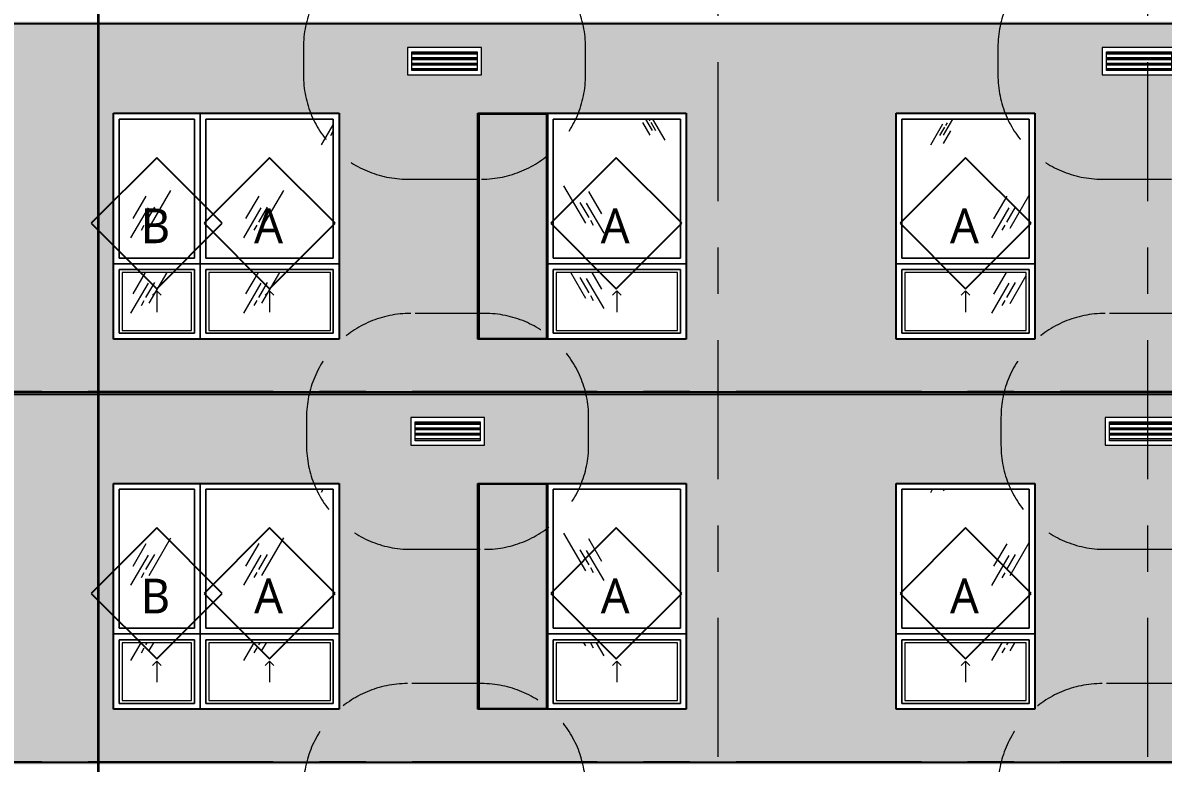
# Model space of a CAD drawing. Header units: inches. Extents: x 6 to 15224, y -733 to 6300.
# Drawn here: x 11710.8 to 12104.9, y 5604.1 to 5859.9 of the extents above; entities that cross this region are included whole.
import ezdxf

# ---------------------------------------------------------------- set-up
doc = ezdxf.new("R2010")
doc.units = ezdxf.units.IN
doc.header["$MEASUREMENT"] = 0
for name, pattern in [('Center 1_2_', [112, 64, -16, 16, -16]), ('Center 3_8_', [96, 48, -16, 16, -16]), ('Hidden 3_16_', [36, 24, -12])]:
    doc.linetypes.add(name, pattern=pattern)
for name, color, linetype, lineweight in [('A-FLOR-LEVL', 51, 'Continuous', 13), ('A-GENM', 13, 'Continuous', 18), ('A-GLAZ', 151, 'Continuous', 25), ('A-GLAZ-IDEN', 152, 'Continuous', 25), ('A-GLAZ-SILL', 1, 'Continuous', 18), ('A-WALL', 113, 'Continuous', 25), ('A-WALL-PATT', 111, 'Continuous', 25), ('G-ANNO-SYMB', 111, 'Continuous', 13), ('M-EQPM', 50, 'Continuous', 18), ('M-EQPM-HDLN', 50, 'Hidden 3_16_', 13), ('S-GRID', 1, 'Continuous', 13)]:
    doc.layers.add(name, color=color, linetype=linetype, lineweight=lineweight)
doc.styles.add('Open Sans_5', font='OpenSans-Regular.ttf', dxfattribs={"height": 12})
pattern_1 = [(0, (10796.0429, 0), (5.12, 1.28), [0.16896, -3.671, 0.16896, -3.671, -20.48]), (0, (10796.0429, 0), (5.12, 1.28), [-7.68, 0.16896, -7.511, 0.16896, -3.671, -8.96]), (0, (10796.0429, 0), (5.12, 1.28), [-19.2, 0.16896, -2.391, 0.16896, -6.231]), (120, (10797.9629, 0.64), (-3.66851252, 3.79405007), [0.16896, -3.671, 0.16896, -3.671, -20.48]), (120, (10797.9629, 0.64), (-3.66851252, 3.79405007), [-7.68, 0.16896, -7.511, 0.16896, -3.671, -8.96]), (120, (10797.9629, 0.64), (-3.66851252, 3.79405007), [-19.2, 0.16896, -2.391, 0.16896, -6.231]), (240, (10798.6029, 3.2), (-1.45148748, -5.07405007), [0.16896, -3.671, 0.16896, -3.671, -20.48]), (240, (10798.6029, 3.2), (-1.45148748, -5.07405007), [-7.68, 0.16896, -7.511, 0.16896, -3.671, -8.96]), (240, (10798.6029, 3.2), (-1.45148748, -5.07405007), [-19.2, 0.16896, -2.391, 0.16896, -6.231])]

# ---------------------------------------------------------------- blocks, each defined once
blk = doc.blocks.new('1-2 WD Adaptive - 4-0_x6_-6_-V165-EAST ELEVATION')
at = {"layer": 'A-GLAZ', "lineweight": 13}
h = blk.add_hatch(dxfattribs=at)
h.set_pattern_fill('FP_344', color=256, style=0, pattern_type=2)
h.set_pattern_definition([(59.808, (3165.997, 5432.806), (144.0017, 239.99866), [9, -754.581]), (59.808, (3165.263, 5426.193), (144.0017, 239.99866), [12, -751.581]), (59.808, (3170.448, 5431.623), (144.0017, 239.99866), [6, -757.581]), (59.808, (3168.859, 5428.844), (144.0017, 239.99866), [2, -761.581]), (59.808, (3171.554, 5429.598), (144.0017, 239.99866), [15, -748.581]), (59.808, (3196.972, 5399.404), (144.0017, 239.99866), [5.063, -758.519]), (59.808, (3196.531, 5401.668), (144.0017, 239.99866), [6.75, -756.831]), (59.808, (3195.322, 5401.525), (144.0017, 239.99866), [3.375, -760.206]), (59.808, (3197.353, 5405.029), (144.0017, 239.99866), [1.125, -762.456]), (59.808, (3192.139, 5398.297), (144.0017, 239.99866), [8.437, -755.144])])
h.paths.add_polyline_path([(3180.5, 5395), (3180.5, 5443), (3136.5, 5443), (3136.5, 5395)])
at = {"layer": 'A-GLAZ-SILL', "lineweight": 13}
h = blk.add_hatch(dxfattribs=at)
h.set_pattern_fill('FP_343', color=256, style=0, pattern_type=2)
h.set_pattern_definition([(59.808, (3165.997, 5406.806), (144.0017, 239.99866), [9, -754.581]), (59.808, (3165.263, 5400.193), (144.0017, 239.99866), [12, -751.581]), (59.808, (3170.448, 5405.623), (144.0017, 239.99866), [6, -757.581]), (59.808, (3168.859, 5402.844), (144.0017, 239.99866), [2, -761.581]), (59.808, (3171.554, 5403.598), (144.0017, 239.99866), [15, -748.581]), (59.808, (3196.972, 5373.404), (144.0017, 239.99866), [5.063, -758.519]), (59.808, (3196.531, 5375.668), (144.0017, 239.99866), [6.75, -756.831]), (59.808, (3195.322, 5375.525), (144.0017, 239.99866), [3.375, -760.206]), (59.808, (3197.353, 5379.029), (144.0017, 239.99866), [1.125, -762.456]), (59.808, (3192.139, 5372.297), (144.0017, 239.99866), [8.438, -755.144])])
h.paths.add_polyline_path([(3157.5, 5370), (3179.5, 5370), (3179.5, 5390), (3137.5, 5390), (3137.5, 5370)])
at = {"layer": 'A-GLAZ', "lineweight": 13}
for p, q in [((3134.5, 5445), (3182.5, 5445)), ((3134.5, 5367), (3134.5, 5445)), ((3180.5, 5443), (3136.5, 5443)), ((3136.5, 5443), (3136.5, 5395)), ((3180.5, 5395), (3180.5, 5443)), ((3182.5, 5445), (3182.5, 5367)), ((3134.5, 5393), (3182.5, 5393)), ((3182.5, 5393), (3134.5, 5393)), ((3136.5, 5395), (3180.5, 5395)), ((3180.5, 5391), (3136.5, 5391)), ((3136.5, 5391), (3136.5, 5369)), ((3180.5, 5369), (3180.5, 5391)), ((3136.5, 5369), (3180.5, 5369)), ((3182.5, 5367), (3134.5, 5367))]:
    blk.add_line(p, q, dxfattribs=at)
at = {"layer": 'A-GLAZ', "linetype": 'Hidden 3_16_', "lineweight": 13}
for q in [(3157, 5382.17), (3160, 5382.17), (3158.5, 5376.33)]:
    blk.add_line((3158.5, 5383.67), q, dxfattribs=at)
at = {"layer": 'A-GLAZ-SILL'}
for p, q in [((3136.5, 5443), (3180.5, 5443)), ((3136.5, 5395), (3136.5, 5443)), ((3180.5, 5443), (3136.5, 5443)), ((3136.5, 5443), (3136.5, 5395)), ((3180.5, 5443), (3180.5, 5395)), ((3180.5, 5395), (3180.5, 5443)), ((3180.5, 5395), (3136.5, 5395)), ((3136.5, 5395), (3180.5, 5395)), ((3136.5, 5391), (3180.5, 5391)), ((3136.5, 5369), (3136.5, 5391)), ((3180.5, 5391), (3136.5, 5391)), ((3136.5, 5391), (3136.5, 5369)), ((3179.5, 5390), (3137.5, 5390)), ((3137.5, 5390), (3137.5, 5370)), ((3179.5, 5370), (3179.5, 5390)), ((3180.5, 5391), (3180.5, 5369)), ((3180.5, 5369), (3180.5, 5391)), ((3180.5, 5369), (3136.5, 5369)), ((3136.5, 5369), (3180.5, 5369)), ((3137.5, 5370), (3179.5, 5370))]:
    blk.add_line(p, q, dxfattribs=at)
blk = doc.blocks.new('1-2 WD Adaptive-Color Side Panel-TS - 4-0_x6_-6_-17821692-EAST ELEVATION')
at = {"layer": 'A-GLAZ', "lineweight": 13}
blk.add_hatch(color=256, dxfattribs=at).paths.add_polyline_path([(2990.37, 5367.25), (3013.75, 5367.25), (3013.75, 5444.75), (2990.25, 5444.75), (2990.25, 5367.25)])
h = blk.add_hatch(dxfattribs=at)
h.set_pattern_fill('FP_346', color=256, style=0, pattern_type=2)
h.set_pattern_definition([(120.192, (3030.503, 5432.806), (-144.0017, 239.99866), [9, -754.581]), (120.192, (3031.237, 5426.193), (-144.0017, 239.99866), [12, -751.581]), (120.192, (3026.052, 5431.623), (-144.0017, 239.99866), [6, -757.581]), (120.192, (3027.641, 5428.844), (-144.0017, 239.99866), [2, -761.581]), (120.192, (3024.946, 5429.598), (-144.0017, 239.99866), [15, -748.581]), (120.192, (2999.528, 5399.404), (-144.0017, 239.99866), [5.063, -758.519]), (120.192, (2999.969, 5401.668), (-144.0017, 239.99866), [6.75, -756.831]), (120.192, (3001.178, 5401.525), (-144.0017, 239.99866), [3.375, -760.206]), (120.192, (2999.147, 5405.029), (-144.0017, 239.99866), [1.125, -762.456]), (120.192, (3004.361, 5398.297), (-144.0017, 239.99866), [8.437, -755.144])])
h.paths.add_polyline_path([(3055.72, 5395), (3060, 5395), (3060, 5443), (3016, 5443), (3016, 5395)])
at = {"layer": 'A-GLAZ-SILL', "lineweight": 13}
h = blk.add_hatch(dxfattribs=at)
h.set_pattern_fill('FP_345', color=256, style=0, pattern_type=2)
h.set_pattern_definition([(120.192, (3030.503, 5406.806), (-144.0017, 239.99866), [9, -754.581]), (120.192, (3031.237, 5400.193), (-144.0017, 239.99866), [12, -751.581]), (120.192, (3026.052, 5405.623), (-144.0017, 239.99866), [6, -757.581]), (120.192, (3027.641, 5402.844), (-144.0017, 239.99866), [2, -761.581]), (120.192, (3024.946, 5403.598), (-144.0017, 239.99866), [15, -748.581]), (120.192, (2999.528, 5373.404), (-144.0017, 239.99866), [5.063, -758.519]), (120.192, (2999.969, 5375.668), (-144.0017, 239.99866), [6.75, -756.831]), (120.192, (3001.178, 5375.525), (-144.0017, 239.99866), [3.375, -760.206]), (120.192, (2999.147, 5379.029), (-144.0017, 239.99866), [1.125, -762.456]), (120.192, (3004.361, 5372.297), (-144.0017, 239.99866), [8.438, -755.144])])
h.paths.add_polyline_path([(3059, 5370), (3059, 5390), (3017, 5390), (3017, 5370), (3055.72, 5370)])
at = {"layer": 'A-GLAZ'}
for p, q in [((2990.25, 5444.75), (2990.25, 5367.25)), ((3013.75, 5444.75), (2990.25, 5444.75)), ((3013.75, 5367.25), (3013.75, 5444.75)), ((2990.25, 5367.25), (3013.75, 5367.25))]:
    blk.add_line(p, q, dxfattribs=at)
at = {"layer": 'A-GLAZ', "lineweight": 13}
for p, q in [((3014, 5445), (3014, 5367)), ((3062, 5445), (3014, 5445)), ((3016, 5443), (3016, 5395)), ((3060, 5443), (3016, 5443)), ((3060, 5395), (3060, 5443)), ((3062, 5367), (3062, 5445)), ((3014, 5393), (3062, 5393)), ((3062, 5393), (3014, 5393)), ((3016, 5395), (3060, 5395)), ((3016, 5391), (3016, 5369)), ((3060, 5391), (3016, 5391)), ((3060, 5369), (3060, 5391)), ((3016, 5369), (3060, 5369)), ((3014, 5367), (3062, 5367))]:
    blk.add_line(p, q, dxfattribs=at)
at = {"layer": 'A-GLAZ', "linetype": 'Hidden 3_16_', "lineweight": 13}
for q in [(3036.5, 5382.17), (3039.5, 5382.17), (3038, 5376.33)]:
    blk.add_line((3038, 5383.67), q, dxfattribs=at)
at = {"layer": 'A-GLAZ-SILL'}
for p, q in [((3060, 5443), (3016, 5443)), ((3016, 5443), (3016, 5395)), ((3016, 5443), (3060, 5443)), ((3016, 5395), (3016, 5443)), ((3060, 5395), (3060, 5443)), ((3060, 5443), (3060, 5395)), ((3016, 5395), (3060, 5395)), ((3060, 5395), (3016, 5395)), ((3060, 5391), (3016, 5391)), ((3016, 5391), (3016, 5369)), ((3016, 5391), (3060, 5391)), ((3016, 5369), (3016, 5391)), ((3017, 5390), (3017, 5370)), ((3059, 5390), (3017, 5390)), ((3059, 5370), (3059, 5390)), ((3060, 5369), (3060, 5391)), ((3060, 5391), (3060, 5369)), ((3016, 5369), (3060, 5369)), ((3060, 5369), (3016, 5369)), ((3017, 5370), (3059, 5370))]:
    blk.add_line(p, q, dxfattribs=at)
blk = doc.blocks.new('1-2 WD Adaptive - 4-0_x6_-6_-12420702-EAST ELEVATION')
at = {"layer": 'A-GLAZ', "lineweight": 13}
h = blk.add_hatch(dxfattribs=at)
h.set_pattern_fill('FP_338', color=256, style=0, pattern_type=2)
h.set_pattern_definition([(59.808, (3435.497, 5432.806), (144.0017, 239.99866), [9, -754.581]), (59.808, (3434.763, 5426.193), (144.0017, 239.99866), [12, -751.581]), (59.808, (3439.948, 5431.623), (144.0017, 239.99866), [6, -757.581]), (59.808, (3438.359, 5428.844), (144.0017, 239.99866), [2, -761.581]), (59.808, (3441.054, 5429.598), (144.0017, 239.99866), [15, -748.581]), (59.808, (3466.472, 5399.404), (144.0017, 239.99866), [5.063, -758.519]), (59.808, (3466.031, 5401.668), (144.0017, 239.99866), [6.75, -756.831]), (59.808, (3464.822, 5401.525), (144.0017, 239.99866), [3.375, -760.206]), (59.808, (3466.853, 5405.029), (144.0017, 239.99866), [1.125, -762.456]), (59.808, (3461.639, 5398.297), (144.0017, 239.99866), [8.437, -755.144])])
h.paths.add_polyline_path([(3450, 5395), (3450, 5443), (3406, 5443), (3406, 5395), (3447.8, 5395)])
at = {"layer": 'A-GLAZ-SILL', "lineweight": 13}
h = blk.add_hatch(dxfattribs=at)
h.set_pattern_fill('FP_337', color=256, style=0, pattern_type=2)
h.set_pattern_definition([(59.808, (3435.497, 5406.806), (144.0017, 239.99866), [9, -754.581]), (59.808, (3434.763, 5400.193), (144.0017, 239.99866), [12, -751.581]), (59.808, (3439.948, 5405.623), (144.0017, 239.99866), [6, -757.581]), (59.808, (3438.359, 5402.844), (144.0017, 239.99866), [2, -761.581]), (59.808, (3441.054, 5403.598), (144.0017, 239.99866), [15, -748.581]), (59.808, (3466.472, 5373.404), (144.0017, 239.99866), [5.063, -758.519]), (59.808, (3466.031, 5375.668), (144.0017, 239.99866), [6.75, -756.831]), (59.808, (3464.822, 5375.525), (144.0017, 239.99866), [3.375, -760.206]), (59.808, (3466.853, 5379.029), (144.0017, 239.99866), [1.125, -762.456]), (59.808, (3461.639, 5372.297), (144.0017, 239.99866), [8.438, -755.144])])
h.paths.add_polyline_path([(3415.13, 5370), (3449, 5370), (3449, 5390), (3407, 5390), (3407, 5370)])
at = {"layer": 'A-GLAZ', "lineweight": 13}
for p, q in [((3404, 5393), (3404, 5445)), ((3404, 5445), (3452, 5445)), ((3404, 5367), (3404, 5445)), ((3450, 5443), (3406, 5443)), ((3406, 5443), (3406, 5395)), ((3450, 5395), (3450, 5443)), ((3452, 5445), (3452, 5367)), ((3404, 5367), (3404, 5393)), ((3404, 5393), (3452, 5393)), ((3452, 5393), (3404, 5393)), ((3406, 5395), (3450, 5395)), ((3450, 5391), (3406, 5391)), ((3406, 5391), (3406, 5369)), ((3450, 5369), (3450, 5391)), ((3406, 5369), (3450, 5369)), ((3452, 5367), (3404, 5367))]:
    blk.add_line(p, q, dxfattribs=at)
at = {"layer": 'A-GLAZ', "linetype": 'Hidden 3_16_', "lineweight": 13}
for q in [(3426.5, 5382.17), (3429.5, 5382.17), (3428, 5376.33)]:
    blk.add_line((3428, 5383.67), q, dxfattribs=at)
at = {"layer": 'A-GLAZ-SILL'}
for p, q in [((3406, 5443), (3450, 5443)), ((3406, 5395), (3406, 5443)), ((3450, 5443), (3406, 5443)), ((3406, 5443), (3406, 5395)), ((3450, 5443), (3450, 5395)), ((3450, 5395), (3450, 5443)), ((3450, 5395), (3406, 5395)), ((3406, 5395), (3450, 5395)), ((3406, 5391), (3450, 5391)), ((3406, 5369), (3406, 5391)), ((3450, 5391), (3406, 5391)), ((3406, 5391), (3406, 5369)), ((3449, 5390), (3407, 5390)), ((3407, 5390), (3407, 5370)), ((3449, 5370), (3449, 5390)), ((3450, 5391), (3450, 5369)), ((3450, 5369), (3450, 5391)), ((3450, 5369), (3406, 5369)), ((3406, 5369), (3450, 5369)), ((3407, 5370), (3449, 5370))]:
    blk.add_line(p, q, dxfattribs=at)
blk = doc.blocks.new('1-2 WD Adaptive - 2_-6_x6_-6_-17821690-EAST ELEVATION')
at = {"layer": 'A-GLAZ', "lineweight": 13}
h = blk.add_hatch(dxfattribs=at)
h.set_pattern_fill('FP_340', color=256, style=0, pattern_type=2)
h.set_pattern_definition([(59.808, (3396.497, 5432.806), (144.0017, 239.99866), [9, -754.581]), (59.808, (3395.763, 5426.193), (144.0017, 239.99866), [12, -751.581]), (59.808, (3400.948, 5431.623), (144.0017, 239.99866), [6, -757.581]), (59.808, (3399.359, 5428.844), (144.0017, 239.99866), [2, -761.581]), (59.808, (3402.054, 5429.598), (144.0017, 239.99866), [15, -748.581]), (59.808, (3427.472, 5399.404), (144.0017, 239.99866), [5.063, -758.519]), (59.808, (3427.031, 5401.668), (144.0017, 239.99866), [6.75, -756.831]), (59.808, (3425.822, 5401.525), (144.0017, 239.99866), [3.375, -760.206]), (59.808, (3427.853, 5405.029), (144.0017, 239.99866), [1.125, -762.456]), (59.808, (3422.639, 5398.297), (144.0017, 239.99866), [8.437, -755.144])])
h.paths.add_polyline_path([(3376, 5395), (3402, 5395), (3402, 5443), (3376, 5443), (3376, 5421)])
at = {"layer": 'A-GLAZ-SILL', "lineweight": 13}
h = blk.add_hatch(dxfattribs=at)
h.set_pattern_fill('FP_339', color=256, style=0, pattern_type=2)
h.set_pattern_definition([(59.808, (3396.497, 5406.806), (144.0017, 239.99866), [9, -754.581]), (59.808, (3395.763, 5400.193), (144.0017, 239.99866), [12, -751.581]), (59.808, (3400.948, 5405.623), (144.0017, 239.99866), [6, -757.581]), (59.808, (3399.359, 5402.844), (144.0017, 239.99866), [2, -761.581]), (59.808, (3402.054, 5403.598), (144.0017, 239.99866), [15, -748.581]), (59.808, (3427.472, 5373.404), (144.0017, 239.99866), [5.063, -758.519]), (59.808, (3427.031, 5375.668), (144.0017, 239.99866), [6.75, -756.831]), (59.808, (3425.822, 5375.525), (144.0017, 239.99866), [3.375, -760.206]), (59.808, (3427.853, 5379.029), (144.0017, 239.99866), [1.125, -762.456]), (59.808, (3422.639, 5372.297), (144.0017, 239.99866), [8.438, -755.144])])
h.paths.add_polyline_path([(3382.45, 5370), (3401, 5370), (3401, 5390), (3377, 5390), (3377, 5370)])
at = {"layer": 'A-GLAZ', "lineweight": 13}
for p, q in [((3374, 5445), (3404, 5445)), ((3374, 5367), (3374, 5445)), ((3402, 5443), (3376, 5443)), ((3376, 5443), (3376, 5395)), ((3402, 5395), (3402, 5443)), ((3404, 5445), (3404, 5393)), ((3404, 5445), (3404, 5367)), ((3374, 5393), (3404, 5393)), ((3404, 5393), (3374, 5393)), ((3376, 5395), (3402, 5395)), ((3404, 5393), (3404, 5367)), ((3402, 5391), (3376, 5391)), ((3376, 5391), (3376, 5369)), ((3402, 5369), (3402, 5391)), ((3376, 5369), (3402, 5369)), ((3404, 5367), (3374, 5367))]:
    blk.add_line(p, q, dxfattribs=at)
at = {"layer": 'A-GLAZ', "linetype": 'Hidden 3_16_', "lineweight": 13}
for q in [(3387.5, 5382.17), (3390.5, 5382.17), (3389, 5376.33)]:
    blk.add_line((3389, 5383.67), q, dxfattribs=at)
at = {"layer": 'A-GLAZ-SILL'}
for p, q in [((3376, 5443), (3402, 5443)), ((3376, 5395), (3376, 5443)), ((3402, 5443), (3376, 5443)), ((3376, 5443), (3376, 5395)), ((3402, 5443), (3402, 5395)), ((3402, 5395), (3402, 5443)), ((3402, 5395), (3376, 5395)), ((3376, 5395), (3402, 5395)), ((3376, 5391), (3402, 5391)), ((3376, 5369), (3376, 5391)), ((3402, 5391), (3376, 5391)), ((3376, 5391), (3376, 5369)), ((3401, 5390), (3377, 5390)), ((3377, 5390), (3377, 5370)), ((3401, 5370), (3401, 5390)), ((3402, 5391), (3402, 5369)), ((3402, 5369), (3402, 5391)), ((3402, 5369), (3376, 5369)), ((3376, 5369), (3402, 5369)), ((3377, 5370), (3401, 5370))]:
    blk.add_line(p, q, dxfattribs=at)
blk = doc.blocks.new('ME Louvers w Trim-AM - 24_ x 8_-17810076-EAST ELEVATION')
at = {"layer": 'A-GENM', "lineweight": 13}
for p, q in [((355.25, 5465.75), (332.75, 5465.75)), ((332.75, 5465.48), (355.25, 5465.48)), ((355.25, 5464.1), (332.75, 5464.1)), ((355.25, 5463.95), (332.75, 5463.95)), ((355.25, 5463.9), (332.75, 5463.9)), ((332.75, 5463.63), (355.25, 5463.63)), ((355.25, 5462.25), (332.75, 5462.25)), ((355.25, 5462.1), (332.75, 5462.1)), ((355.25, 5462.05), (332.75, 5462.05)), ((332.75, 5461.78), (355.25, 5461.78)), ((355.25, 5460.4), (332.75, 5460.4)), ((355.25, 5460.25), (332.75, 5460.25))]:
    blk.add_line(p, q, dxfattribs=at)
at = {"layer": 'M-EQPM'}
for p, q in [((331.25, 5467.75), (331.25, 5458.25)), ((356.75, 5467.75), (331.25, 5467.75)), ((356.75, 5458.25), (356.75, 5467.75)), ((332.75, 5466.25), (355.25, 5466.25)), ((332.75, 5459.75), (332.75, 5466.25)), ((355.25, 5466.25), (355.25, 5459.75)), ((355.25, 5459.75), (332.75, 5459.75)), ((331.25, 5458.25), (356.75, 5458.25))]:
    blk.add_line(p, q, dxfattribs=at)
at = {"layer": 'M-EQPM-HDLN'}
for p, q in [((356.75, 5503.75), (331.25, 5503.75)), ((295.25, 5467.75), (295.25, 5458.25)), ((392.75, 5458.25), (392.75, 5467.75)), ((331.25, 5422.25), (356.75, 5422.25))]:
    blk.add_line(p, q, dxfattribs=at)
for centre, start, end in [((331.25, 5467.75), 90, 180), ((356.75, 5467.75), 0, 90), ((331.25, 5458.25), 180, 270), ((356.75, 5458.25), 270, 360)]:
    blk.add_arc(centre, 36, start, end, dxfattribs=at)
blk = doc.blocks.new('TAG Window-AM - Standard-51685-EAST ELEVATION')
at = {"layer": 'A-GLAZ-IDEN'}
for p, q in [((3827, 5941.13), (3804.37, 5918.5)), ((3849.63, 5918.5), (3827, 5941.13)), ((3804.37, 5918.5), (3827, 5895.87)), ((3827, 5895.87), (3849.63, 5918.5))]:
    blk.add_line(p, q, dxfattribs=at)

msp = doc.modelspace()

# ---------------------------------------------------------------- hatches: boundary and pattern name
at = {"layer": 'A-WALL-PATT', "lineweight": 13}
h = msp.add_hatch(dxfattribs=at)
h.set_pattern_fill('FP_310', color=256, style=0, pattern_type=2)
h.set_pattern_definition(pattern_1)
h.paths.add_polyline_path([(8856.11692555, 5859.5), (12348.55442555, 5859.5), (12348.55442555, 5860.25), (11659.92942555, 5860.25), (11659.92942555, 5878.5), (11659.17942555, 5878.5), (11659.17942555, 5860.25), (10764.49192555, 5860.25), (10764.49192555, 5968.25), (11659.17942555, 5968.25), (11659.17942555, 5956.5), (11659.92942555, 5956.5), (11659.92942555, 5968.25), (12348.55442555, 5968.25), (12348.55442555, 5968.625), (8815.17942555, 5968.625), (8815.17942555, 5968.25), (9023.36692555, 5968.25), (9023.36692555, 5956.5), (9024.11692555, 5956.5), (9024.11692555, 5968.25), (9888.36692555, 5968.25), (9888.36692555, 5956.5), (9889.11692555, 5956.5), (9889.11692555, 5968.25), (10763.74192555, 5968.25), (10763.74192555, 5860.25), (9889.11692555, 5860.25), (9889.11692555, 5878.5), (9888.36692555, 5878.5), (9888.36692555, 5860.25), (9024.11692555, 5860.25), (9024.11692555, 5878.5), (9023.36692555, 5878.5), (9023.36692555, 5860.25), (8816.17942555, 5860.25), (8816.17942555, 5859.5)])
h = msp.add_hatch(dxfattribs=at)
h.set_pattern_fill('FP_310', color=256, style=0, pattern_type=2)
h.set_pattern_definition(pattern_1)
h.paths.add_polyline_path([(10365.49738735, 5732.375), (10763.74192555, 5732.375), (10763.74192555, 5859.5), (9889.11692555, 5859.5), (9889.11692555, 5732.375), (10300.15005402, 5732.375)])
h.paths.add_polyline_path([(8815.17942555, 5732.375), (9023.36692555, 5732.375), (9023.36692555, 5750.625), (8976.11692555, 5750.625), (8976.11692555, 5828.625), (9023.36692555, 5828.625), (9023.36692555, 5859.5), (8815.17942555, 5859.5), (8815.17942555, 5804.18457183)])
h.paths.add_polyline_path([(11835.81238735, 5732.375), (12348.55442555, 5732.375), (12348.55442555, 5859.5), (11659.92942555, 5859.5), (11659.92942555, 5828.625), (11707.11692555, 5828.625), (11707.11692555, 5750.625), (11659.92942555, 5750.625), (11659.92942555, 5732.375), (11803.13872069, 5732.375)])
h.paths.add_polyline_path([(9024.11692555, 5732.375), (9888.36692555, 5732.375), (9888.36692555, 5750.625), (9811.11692555, 5750.625), (9811.11692555, 5828.625), (9888.36692555, 5828.625), (9888.36692555, 5859.5), (9024.11692555, 5859.5), (9024.11692555, 5747.01757183)])
h.paths.add_polyline_path([(11659.17942555, 5732.375), (11659.17942555, 5750.625), (11659.11692555, 5750.625), (11659.11692555, 5828.625), (11659.17942555, 5828.625), (11659.17942555, 5859.5), (10764.49192555, 5859.5), (10764.49192555, 5732.375), (11639.77038735, 5732.375)])
h.paths.add_polyline_path([(11940.11692555, 5750.625), (11868.11692555, 5750.625), (11868.11692555, 5828.625), (11940.11692555, 5828.625), (11940.11692555, 5766.07323849)])
h.paths.add_polyline_path([(12325.91738735, 5750.625), (12252.11692555, 5750.625), (12252.11692555, 5828.625), (12330.11692555, 5828.625), (12330.11692555, 5750.625)])
h.paths.add_polyline_path([(12204.11692555, 5750.625), (12132.11692555, 5750.625), (12132.11692555, 5828.625), (12204.11692555, 5828.625), (12204.11692555, 5766.07323849)])
h.paths.add_polyline_path([(11820.11692555, 5750.625), (11742.11692555, 5750.625), (11742.11692555, 5828.625), (11820.11692555, 5828.625), (11820.11692555, 5766.07323849)])
h.paths.add_polyline_path([(12060.61692555, 5750.625), (12012.61692555, 5750.625), (12012.61692555, 5828.625), (12060.61692555, 5828.625), (12060.61692555, 5766.07323849)])
h.paths.add_polyline_path([(11316.11692555, 5750.625), (11316.11692555, 5828.625), (11388.11692555, 5828.625), (11388.11692555, 5750.625), (11345.70738735, 5750.625)])
h.paths.add_polyline_path([(11562.11692555, 5750.625), (11514.11692555, 5750.625), (11514.11692555, 5828.625), (11562.11692555, 5828.625), (11562.11692555, 5804.18457183)])
h.paths.add_polyline_path([(11490.11692555, 5750.625), (11412.11692555, 5750.625), (11412.11692555, 5828.625), (11490.11692555, 5828.625), (11490.11692555, 5766.07323849)])
h.paths.add_polyline_path([(11215.01272069, 5750.625), (11196.11692555, 5750.625), (11196.11692555, 5828.625), (11244.11692555, 5828.625), (11244.11692555, 5750.625)])
h.paths.add_polyline_path([(11004.11692555, 5750.625), (11004.11692555, 5828.625), (11076.11692555, 5828.625), (11076.11692555, 5750.625), (11018.97072069, 5750.625)])
h.paths.add_polyline_path([(10602.11692555, 5750.625), (10602.11692555, 5828.625), (10674.11692555, 5828.625), (10674.11692555, 5750.625), (10626.88672069, 5750.625)])
h.paths.add_polyline_path([(11100.11692555, 5750.625), (11100.11692555, 5828.625), (11148.11692555, 5828.625), (11148.11692555, 5750.625), (11116.99172069, 5750.625)])
h.paths.add_polyline_path([(10953.62338735, 5750.625), (10878.11692555, 5750.625), (10878.11692555, 5828.625), (10956.11692555, 5828.625), (10956.11692555, 5750.625)])
h.paths.add_polyline_path([(10380.11692555, 5750.625), (10380.11692555, 5828.625), (10458.11692555, 5828.625), (10458.11692555, 5750.625), (10430.84472069, 5750.625)])
h.paths.add_polyline_path([(10746.11692555, 5750.625), (10698.11692555, 5750.625), (10698.11692555, 5828.625), (10746.11692555, 5828.625), (10746.11692555, 5766.07323849)])
h.paths.add_polyline_path([(10822.92872069, 5750.625), (10782.11692555, 5750.625), (10782.11692555, 5828.625), (10830.11692555, 5828.625), (10830.11692555, 5750.625)])
h.paths.add_polyline_path([(10344.11692555, 5750.625), (10272.11692555, 5750.625), (10272.11692555, 5828.625), (10344.11692555, 5828.625), (10344.11692555, 5766.07323849)])
h.paths.add_polyline_path([(9450.11692555, 5750.625), (9378.11692555, 5750.625), (9378.11692555, 5828.625), (9450.11692555, 5828.625), (9450.11692555, 5766.07323849)])
h.paths.add_polyline_path([(10140.11692555, 5750.625), (10140.11692555, 5828.625), (10212.11692555, 5828.625), (10212.11692555, 5750.625), (10169.45538735, 5750.625)])
h.paths.add_polyline_path([(10554.11692555, 5750.625), (10506.11692555, 5750.625), (10506.11692555, 5828.625), (10554.11692555, 5828.625), (10554.11692555, 5804.18457183)])
h.paths.add_polyline_path([(10104.10805402, 5750.625), (10068.11692555, 5750.625), (10068.11692555, 5828.625), (10116.11692555, 5828.625), (10116.11692555, 5750.625)])
h.paths.add_polyline_path([(9715.11692555, 5750.625), (9715.11692555, 5828.625), (9787.11692555, 5828.625), (9787.11692555, 5750.625), (9744.69772069, 5750.625)])
h.paths.add_polyline_path([(9996.11692555, 5750.625), (9948.11692555, 5750.625), (9948.11692555, 5828.625), (9996.11692555, 5828.625), (9996.11692555, 5804.18457183)])
h.paths.add_polyline_path([(9258.11692555, 5750.625), (9258.11692555, 5828.625), (9306.11692555, 5828.625), (9306.11692555, 5750.625)])
h.paths.add_polyline_path([(9646.67672069, 5750.625), (9618.11692555, 5750.625), (9618.11692555, 5828.625), (9666.11692555, 5828.625), (9666.11692555, 5750.625)])
h.paths.add_polyline_path([(8928.11692555, 5750.625), (8856.11692555, 5750.625), (8856.11692555, 5828.625), (8928.11692555, 5828.625), (8928.11692555, 5804.18457183)])
h.paths.add_polyline_path([(9522.11692555, 5750.625), (9474.11692555, 5750.625), (9474.11692555, 5828.625), (9522.11692555, 5828.625), (9522.11692555, 5804.18457183)])
h.paths.add_polyline_path([(9084.11692555, 5750.625), (9084.11692555, 5828.625), (9186.11692555, 5828.625), (9186.11692555, 5750.625), (9123.89805402, 5750.625)])
h.paths.add_polyline_path([(9931.30442555, 5841.875), (9905.80442555, 5841.875), (9905.80442555, 5851.375), (9931.30442555, 5851.375), (9931.30442555, 5842.02713523)])
h.paths.add_polyline_path([(9211.30442555, 5841.875), (9209.80442555, 5841.875), (9209.80442555, 5851.375), (9235.30442555, 5851.375), (9235.30442555, 5841.875), (9213.10241662, 5841.875)])
h.paths.add_polyline_path([(11623.30442555, 5841.875), (11597.80442555, 5841.875), (11597.80442555, 5851.375), (11623.30442555, 5851.375), (11623.30442555, 5842.29590516)])
h.paths.add_polyline_path([(12205.30442555, 5841.875), (12203.80442555, 5841.875), (12203.80442555, 5851.375), (12229.30442555, 5851.375), (12229.30442555, 5841.875), (12227.24527376, 5841.875)])
h.paths.add_polyline_path([(10023.10241662, 5841.875), (10019.80442555, 5841.875), (10019.80442555, 5851.375), (10045.30442555, 5851.375), (10045.30442555, 5841.875), (10038.76072069, 5841.875)])
h.paths.add_polyline_path([(9055.30442555, 5841.875), (9053.80442555, 5841.875), (9053.80442555, 5851.375), (9079.30442555, 5851.375), (9079.30442555, 5841.875), (9056.1381309, 5841.875)])
h.paths.add_polyline_path([(11845.30442555, 5841.875), (11843.80442555, 5841.875), (11843.80442555, 5851.375), (11869.30442555, 5851.375), (11869.30442555, 5841.875), (11845.81670233, 5841.875)])
h.paths.add_polyline_path([(11002.63388735, 5841.875), (10979.80442555, 5841.875), (10979.80442555, 5851.375), (11005.30442555, 5851.375), (11005.30442555, 5841.875), (11003.80442555, 5841.875)])
h.paths.add_polyline_path([(9559.03998941, 5841.875), (9557.80442555, 5841.875), (9557.80442555, 5851.375), (9583.30442555, 5851.375), (9583.30442555, 5841.875), (9559.30442555, 5841.875)])
h.paths.add_polyline_path([(10231.30442555, 5841.875), (10229.80442555, 5841.875), (10229.80442555, 5851.375), (10255.30442555, 5851.375), (10255.30442555, 5841.875), (10232.78098805, 5841.875)])
h.paths.add_polyline_path([(10601.80442555, 5841.875), (10577.80442555, 5841.875), (10577.80442555, 5851.375), (10603.30442555, 5851.375), (10603.30442555, 5841.875), (10602.53098805, 5841.875)])
h.paths.add_polyline_path([(11269.30442555, 5841.875), (11267.80442555, 5841.875), (11267.80442555, 5851.375), (11293.30442555, 5851.375), (11293.30442555, 5841.875), (11271.10241662, 5841.875)])
h.paths.add_polyline_path([(9691.30442555, 5841.875), (9689.80442555, 5841.875), (9689.80442555, 5851.375), (9715.30442555, 5851.375), (9715.30442555, 5841.875), (9691.87027376, 5841.875)])
h.paths.add_polyline_path([(10842.86692555, 5841.875), (10841.36692555, 5841.875), (10841.36692555, 5851.375), (10866.86692555, 5851.375), (10866.86692555, 5841.875), (10844.04549698, 5841.875)])
h.paths.add_polyline_path([(12085.30442555, 5841.875), (12083.80442555, 5841.875), (12083.80442555, 5851.375), (12109.30442555, 5851.375), (12109.30442555, 5841.875), (12087.10241662, 5841.875)])
h.paths.add_polyline_path([(10349.16055402, 5841.875), (10337.80442555, 5841.875), (10337.80442555, 5851.375), (10363.30442555, 5851.375), (10363.30442555, 5841.875), (10361.56670233, 5841.875)])
h = msp.add_hatch(dxfattribs=at)
h.set_pattern_fill('FP_310', color=256, style=0, pattern_type=2)
h.set_pattern_definition(pattern_1)
h.paths.add_polyline_path([(12348.55442555, 5731.625), (12348.55442555, 5732.375), (11659.92942555, 5732.375), (11659.92942555, 5750.625), (11659.17942555, 5750.625), (11659.17942555, 5732.375), (10764.49192555, 5732.375), (10764.49192555, 5859.5), (10763.74192555, 5859.5), (10763.74192555, 5732.375), (9889.11692555, 5732.375), (9889.11692555, 5750.625), (9888.36692555, 5750.625), (9888.36692555, 5732.375), (9024.11692555, 5732.375), (9024.11692555, 5750.625), (9023.36692555, 5750.625), (9023.36692555, 5732.375), (8816.17942555, 5732.375), (8816.17942555, 5731.625), (12330.11692555, 5731.625)])
h = msp.add_hatch(dxfattribs=at)
h.set_pattern_fill('FP_310', color=256, style=0, pattern_type=2)
h.set_pattern_definition(pattern_1)
h.paths.add_polyline_path([(9319.94005402, 5604.5), (9888.36692555, 5604.5), (9888.36692555, 5622.75), (9811.11692555, 5622.75), (9811.11692555, 5700.75), (9888.36692555, 5700.75), (9888.36692555, 5731.625), (9024.11692555, 5731.625), (9024.11692555, 5604.5), (9287.26638735, 5604.5)])
h.paths.add_polyline_path([(8815.17942555, 5604.5), (9023.36692555, 5604.5), (9023.36692555, 5622.75), (8976.11692555, 5622.75), (8976.11692555, 5700.75), (9023.36692555, 5700.75), (9023.36692555, 5731.625), (8815.17942555, 5731.625), (8815.17942555, 5651.73923849)])
h.paths.add_polyline_path([(11247.68638735, 5604.5), (11659.17942555, 5604.5), (11659.17942555, 5622.75), (11659.11692555, 5622.75), (11659.11692555, 5700.75), (11659.17942555, 5700.75), (11659.17942555, 5731.625), (10764.49192555, 5731.625), (10764.49192555, 5604.5), (11215.01272069, 5604.5)])
h.paths.add_polyline_path([(10169.45538735, 5604.5), (10763.74192555, 5604.5), (10763.74192555, 5731.625), (9889.11692555, 5731.625), (9889.11692555, 5604.5), (10136.78172069, 5604.5)])
h.paths.add_polyline_path([(11852.14922069, 5604.5), (12348.55442555, 5604.5), (12348.55442555, 5731.625), (11659.92942555, 5731.625), (11659.92942555, 5700.75), (11707.11692555, 5700.75), (11707.11692555, 5622.75), (11659.92942555, 5622.75), (11659.92942555, 5604.5), (11835.81238735, 5604.5)])
h.paths.add_polyline_path([(12330.11692555, 5622.75), (12252.11692555, 5622.75), (12252.11692555, 5700.75), (12330.11692555, 5700.75), (12330.11692555, 5651.73923849)])
h.paths.add_polyline_path([(12132.11692555, 5622.75), (12132.11692555, 5700.75), (12204.11692555, 5700.75), (12204.11692555, 5622.75), (12162.54905402, 5622.75)])
h.paths.add_polyline_path([(11868.48605402, 5622.75), (11868.11692555, 5622.75), (11868.11692555, 5700.75), (11940.11692555, 5700.75), (11940.11692555, 5622.75), (11933.83338735, 5622.75)])
h.paths.add_polyline_path([(12012.61692555, 5622.75), (12012.61692555, 5700.75), (12060.61692555, 5700.75), (12060.61692555, 5622.75)])
h.paths.add_polyline_path([(11820.11692555, 5622.75), (11742.11692555, 5622.75), (11742.11692555, 5700.75), (11820.11692555, 5700.75), (11820.11692555, 5651.73923849)])
h.paths.add_polyline_path([(11388.11692555, 5622.75), (11316.11692555, 5622.75), (11316.11692555, 5700.75), (11388.11692555, 5700.75), (11388.11692555, 5651.73923849)])
h.paths.add_polyline_path([(11476.40205402, 5622.75), (11412.11692555, 5622.75), (11412.11692555, 5700.75), (11490.11692555, 5700.75), (11490.11692555, 5622.75)])
h.paths.add_polyline_path([(11514.11692555, 5622.75), (11514.11692555, 5700.75), (11562.11692555, 5700.75), (11562.11692555, 5622.75), (11541.74938735, 5622.75)])
h.paths.add_polyline_path([(11215.01272069, 5622.75), (11196.11692555, 5622.75), (11196.11692555, 5700.75), (11244.11692555, 5700.75), (11244.11692555, 5622.75)])
h.paths.add_polyline_path([(11004.11692555, 5622.75), (11004.11692555, 5700.75), (11076.11692555, 5700.75), (11076.11692555, 5622.75), (11018.97072069, 5622.75)])
h.paths.add_polyline_path([(10956.11692555, 5622.75), (10878.11692555, 5622.75), (10878.11692555, 5700.75), (10956.11692555, 5700.75), (10956.11692555, 5651.73923849)])
h.paths.add_polyline_path([(10602.11692555, 5622.75), (10602.11692555, 5700.75), (10674.11692555, 5700.75), (10674.11692555, 5622.75), (10626.88672069, 5622.75)])
h.paths.add_polyline_path([(11148.11692555, 5622.75), (11100.11692555, 5622.75), (11100.11692555, 5700.75), (11148.11692555, 5700.75), (11148.11692555, 5651.73923849)])
h.paths.add_polyline_path([(10300.15005402, 5622.75), (10272.11692555, 5622.75), (10272.11692555, 5700.75), (10344.11692555, 5700.75), (10344.11692555, 5622.75)])
h.paths.add_polyline_path([(10698.11692555, 5622.75), (10698.11692555, 5700.75), (10746.11692555, 5700.75), (10746.11692555, 5622.75)])
h.paths.add_polyline_path([(10782.11692555, 5622.75), (10782.11692555, 5700.75), (10830.11692555, 5700.75), (10830.11692555, 5622.75), (10822.92872069, 5622.75)])
h.paths.add_polyline_path([(9378.11692555, 5622.75), (9378.11692555, 5700.75), (9450.11692555, 5700.75), (9450.11692555, 5622.75), (9385.28738735, 5622.75)])
h.paths.add_polyline_path([(10430.84472069, 5622.75), (10380.11692555, 5622.75), (10380.11692555, 5700.75), (10458.11692555, 5700.75), (10458.11692555, 5622.75)])
h.paths.add_polyline_path([(10506.11692555, 5622.75), (10506.11692555, 5700.75), (10554.11692555, 5700.75), (10554.11692555, 5622.75)])
h.paths.add_polyline_path([(10212.11692555, 5622.75), (10140.11692555, 5622.75), (10140.11692555, 5700.75), (10212.11692555, 5700.75), (10212.11692555, 5651.73923849)])
h.paths.add_polyline_path([(9948.11692555, 5622.75), (9948.11692555, 5700.75), (9996.11692555, 5700.75), (9996.11692555, 5622.75), (9973.41338735, 5622.75)])
h.paths.add_polyline_path([(10104.10805402, 5622.75), (10068.11692555, 5622.75), (10068.11692555, 5700.75), (10116.11692555, 5700.75), (10116.11692555, 5622.75)])
h.paths.add_polyline_path([(9744.69772069, 5622.75), (9715.11692555, 5622.75), (9715.11692555, 5700.75), (9787.11692555, 5700.75), (9787.11692555, 5622.75), (9777.37138735, 5622.75)])
h.paths.add_polyline_path([(9306.11692555, 5622.75), (9258.11692555, 5622.75), (9258.11692555, 5700.75), (9306.11692555, 5700.75), (9306.11692555, 5651.73923849)])
h.paths.add_polyline_path([(9666.11692555, 5622.75), (9618.11692555, 5622.75), (9618.11692555, 5700.75), (9666.11692555, 5700.75), (9666.11692555, 5651.73923849)])
h.paths.add_polyline_path([(8927.85605402, 5622.75), (8856.11692555, 5622.75), (8856.11692555, 5700.75), (8928.11692555, 5700.75), (8928.11692555, 5622.75)])
h.paths.add_polyline_path([(9474.11692555, 5622.75), (9474.11692555, 5700.75), (9522.11692555, 5700.75), (9522.11692555, 5622.75), (9515.98205402, 5622.75)])
h.paths.add_polyline_path([(9084.11692555, 5622.75), (9084.11692555, 5700.75), (9186.11692555, 5700.75), (9186.11692555, 5622.75), (9123.89805402, 5622.75)])
h.paths.add_polyline_path([(10602.86692555, 5714), (10578.86692555, 5714), (10578.86692555, 5723.5), (10604.36692555, 5723.5), (10604.36692555, 5714), (10603.5365684, 5714)])
h.paths.add_polyline_path([(9908.06605402, 5714), (9906.86692555, 5714), (9906.86692555, 5723.5), (9932.36692555, 5723.5), (9932.36692555, 5714), (9908.36692555, 5714)])
h.paths.add_polyline_path([(11599.31121903, 5714), (11598.86692555, 5714), (11598.86692555, 5723.5), (11624.36692555, 5723.5), (11624.36692555, 5714), (11600.10197989, 5714)])
h.paths.add_polyline_path([(9558.86692555, 5714), (9558.86692555, 5723.5), (9584.36692555, 5723.5), (9584.36692555, 5714), (9559.31121903, 5714)])
h.paths.add_polyline_path([(9054.86692555, 5714), (9054.86692555, 5723.5), (9080.36692555, 5723.5), (9080.36692555, 5714), (9055.40263983, 5714)])
h.paths.add_polyline_path([(11868.86692555, 5714), (11844.86692555, 5714), (11844.86692555, 5723.5), (11870.36692555, 5723.5), (11870.36692555, 5714), (11869.5365684, 5714)])
h.paths.add_polyline_path([(11004.86692555, 5714), (10980.86692555, 5714), (10980.86692555, 5723.5), (11006.36692555, 5723.5), (11006.36692555, 5714), (11005.5365684, 5714)])
h.paths.add_polyline_path([(12097.20172069, 5714), (12084.86692555, 5714), (12084.86692555, 5723.5), (12110.36692555, 5723.5), (12110.36692555, 5714), (12108.86692555, 5714)])
h.paths.add_polyline_path([(10020.86692555, 5714), (10020.86692555, 5723.5), (10046.36692555, 5723.5), (10046.36692555, 5714), (10022.36692555, 5714)])
h.paths.add_polyline_path([(12228.25085412, 5714), (12204.86692555, 5714), (12204.86692555, 5723.5), (12230.36692555, 5723.5), (12230.36692555, 5714), (12228.86692555, 5714)])
h.paths.add_polyline_path([(9690.86692555, 5714), (9690.86692555, 5723.5), (9716.36692555, 5723.5), (9716.36692555, 5714), (9692.36692555, 5714)])
h.paths.add_polyline_path([(9214.10799698, 5714), (9210.86692555, 5714), (9210.86692555, 5723.5), (9236.36692555, 5723.5), (9236.36692555, 5714), (9221.91905402, 5714)])
h.paths.add_polyline_path([(11292.86692555, 5714), (11268.86692555, 5714), (11268.86692555, 5723.5), (11294.36692555, 5723.5), (11294.36692555, 5714)])
h.paths.add_polyline_path([(10254.86692555, 5714), (10230.86692555, 5714), (10230.86692555, 5723.5), (10256.36692555, 5723.5), (10256.36692555, 5714)])
h.paths.add_polyline_path([(10842.86692555, 5714), (10841.36692555, 5714), (10841.36692555, 5723.5), (10866.86692555, 5723.5), (10866.86692555, 5714), (10844.04549698, 5714)])
h.paths.add_polyline_path([(10362.57228269, 5714), (10338.86692555, 5714), (10338.86692555, 5723.5), (10364.36692555, 5723.5), (10364.36692555, 5714), (10362.86692555, 5714)])
h = msp.add_hatch(dxfattribs=at)
h.set_pattern_fill('FP_310', color=256, style=0, pattern_type=2)
h.set_pattern_definition(pattern_1)
h.paths.add_polyline_path([(12348.55442555, 5603.75), (12348.55442555, 5604.5), (11659.92942555, 5604.5), (11659.92942555, 5622.75), (11659.17942555, 5622.75), (11659.17942555, 5604.5), (10764.49192555, 5604.5), (10764.49192555, 5731.625), (10763.74192555, 5731.625), (10763.74192555, 5604.5), (9889.11692555, 5604.5), (9889.11692555, 5622.75), (9888.36692555, 5622.75), (9888.36692555, 5604.5), (9024.11692555, 5604.5), (9024.11692555, 5622.75), (9023.36692555, 5622.75), (9023.36692555, 5604.5), (8816.17942555, 5604.5), (8816.17942555, 5603.75), (12330.11692555, 5603.75)])

# ---------------------------------------------------------------- linework, layer by layer
at = {"layer": 'A-FLOR-LEVL', "linetype": 'Center 1_2_'}
for p, q in [((8821.35523145, 5732.625), (13032.89411354, 5732.625)), ((8821.35523145, 5604.75), (13032.89411354, 5604.75))]:
    msp.add_line(p, q, dxfattribs=at)
at = {"layer": 'A-WALL'}
for p, q in [((12751.42942555, 5859.5), (8815.17942555, 5859.5)), ((11742.11692555, 5750.625), (11742.11692555, 5828.625)), ((11742.11692555, 5828.625), (11820.11692555, 5828.625)), ((11820.11692555, 5828.625), (11820.11692555, 5750.625)), ((11868.11692555, 5828.625), (11940.11692555, 5828.625)), ((11868.11692555, 5750.625), (11868.11692555, 5828.625)), ((11892.11692555, 5828.625), (11892.11692555, 5750.625)), ((11940.11692555, 5828.625), (11940.11692555, 5750.625)), ((12012.61692555, 5828.625), (12060.61692555, 5828.625)), ((12012.61692555, 5750.625), (12012.61692555, 5828.625)), ((12060.61692555, 5828.625), (12060.61692555, 5750.625)), ((11820.11692555, 5750.625), (11742.11692555, 5750.625)), ((11940.11692555, 5750.625), (11868.11692555, 5750.625)), ((12060.61692555, 5750.625), (12012.61692555, 5750.625)), ((11659.17942555, 5731.625), (12751.42942555, 5731.625)), ((11659.92942555, 5732.375), (12366.55442555, 5732.375)), ((11742.11692555, 5622.75), (11742.11692555, 5700.75)), ((11742.11692555, 5700.75), (11820.11692555, 5700.75)), ((11820.11692555, 5700.75), (11820.11692555, 5622.75)), ((11868.11692555, 5700.75), (11940.11692555, 5700.75)), ((11868.11692555, 5622.75), (11868.11692555, 5700.75)), ((11892.11692555, 5700.75), (11892.11692555, 5622.75)), ((11940.11692555, 5700.75), (11940.11692555, 5622.75)), ((12012.61692555, 5700.75), (12060.61692555, 5700.75)), ((12012.61692555, 5622.75), (12012.61692555, 5700.75)), ((12060.61692555, 5700.75), (12060.61692555, 5622.75)), ((11820.11692555, 5622.75), (11742.11692555, 5622.75)), ((11940.11692555, 5622.75), (11868.11692555, 5622.75)), ((12060.61692555, 5622.75), (12012.61692555, 5622.75)), ((11659.92942555, 5604.5), (12366.55442555, 5604.5))]:
    msp.add_line(p, q, dxfattribs=at)
at = {"layer": 'G-ANNO-SYMB', "lineweight": 35}
msp.add_line((11736.85556789, 6054.38880324), (11736.85556789, 5013.9288341), dxfattribs=at)
at = {"layer": 'S-GRID', "linetype": 'Center 3_8_'}
for p, q in [((11951.11692555, 5030.27796347), (11951.11692555, 6219.06052942)), ((12099.61692555, 5030.27796347), (12099.61692555, 6219.06052942))]:
    msp.add_line(p, q, dxfattribs=at)

# ---------------------------------------------------------------- block references
at = {"layer": 'A-GLAZ', "lineweight": 13}
for name, p in [('1-2 WD Adaptive - 2_-6_x6_-6_-17821690-EAST ELEVATION', (8368.11692555, 383.625)), ('1-2 WD Adaptive - 4-0_x6_-6_-12420702-EAST ELEVATION', (8368.11692555, 383.625)), ('1-2 WD Adaptive-Color Side Panel-TS - 4-0_x6_-6_-17821692-EAST ELEVATION', (8878.11692555, 383.625)), ('1-2 WD Adaptive - 4-0_x6_-6_-V165-EAST ELEVATION', (8878.11692555, 383.625)), ('1-2 WD Adaptive - 2_-6_x6_-6_-17821690-EAST ELEVATION', (8368.11692555, 255.75)), ('1-2 WD Adaptive - 4-0_x6_-6_-12420702-EAST ELEVATION', (8368.11692555, 255.75)), ('1-2 WD Adaptive-Color Side Panel-TS - 4-0_x6_-6_-17821692-EAST ELEVATION', (8878.11692555, 255.75)), ('1-2 WD Adaptive - 4-0_x6_-6_-V165-EAST ELEVATION', (8878.11692555, 255.75))]:
    msp.add_blockref(name, p, dxfattribs=at)
at = {"layer": 'A-GLAZ-IDEN'}
for p in [(7930.11692555, -127.875), (7969.11692555, -127.875), (8088.91208434, -127.875), (8209.61692555, -127.875), (7930.11692555, -255.75), (7969.11692555, -255.75), (8088.91208434, -255.75), (8209.61692555, -255.75)]:
    msp.add_blockref('TAG Window-AM - Standard-51685-EAST ELEVATION', p, dxfattribs=at)
at = {"layer": 'M-EQPM-HDLN'}
for p in [(11512.55442555, 383.625), (11752.55442555, 383.625), (11513.61692555, 255.75), (11753.61692555, 255.75), (11512.55442555, 127.875), (11752.55442555, 127.875)]:
    msp.add_blockref('ME Louvers w Trim-AM - 24_ x 8_-17810076-EAST ELEVATION', p, dxfattribs=at)

# ---------------------------------------------------------------- texts
at = {"layer": 'A-GLAZ-IDEN', "lineweight": 13, "char_height": 12, "attachment_point": 1, "style": 'Open Sans_5'}
for s, insert, width in [('B', (11751.57468888, 5795.75631631), 13.332), ('A', (11790.75106683, 5795.75631631), 12.928), ('A', (11910.54622563, 5795.75631631), 12.928), ('A', (12031.25106683, 5795.75631631), 12.928), ('B', (11751.57468888, 5667.88131631), 13.332), ('A', (11790.75106683, 5667.88131631), 12.928), ('A', (11910.54622563, 5667.88131631), 12.928), ('A', (12031.25106683, 5667.88131631), 12.928)]:
    msp.add_mtext(s, dxfattribs=dict(at, insert=insert, width=width))

doc.saveas('drawing.dxf')
